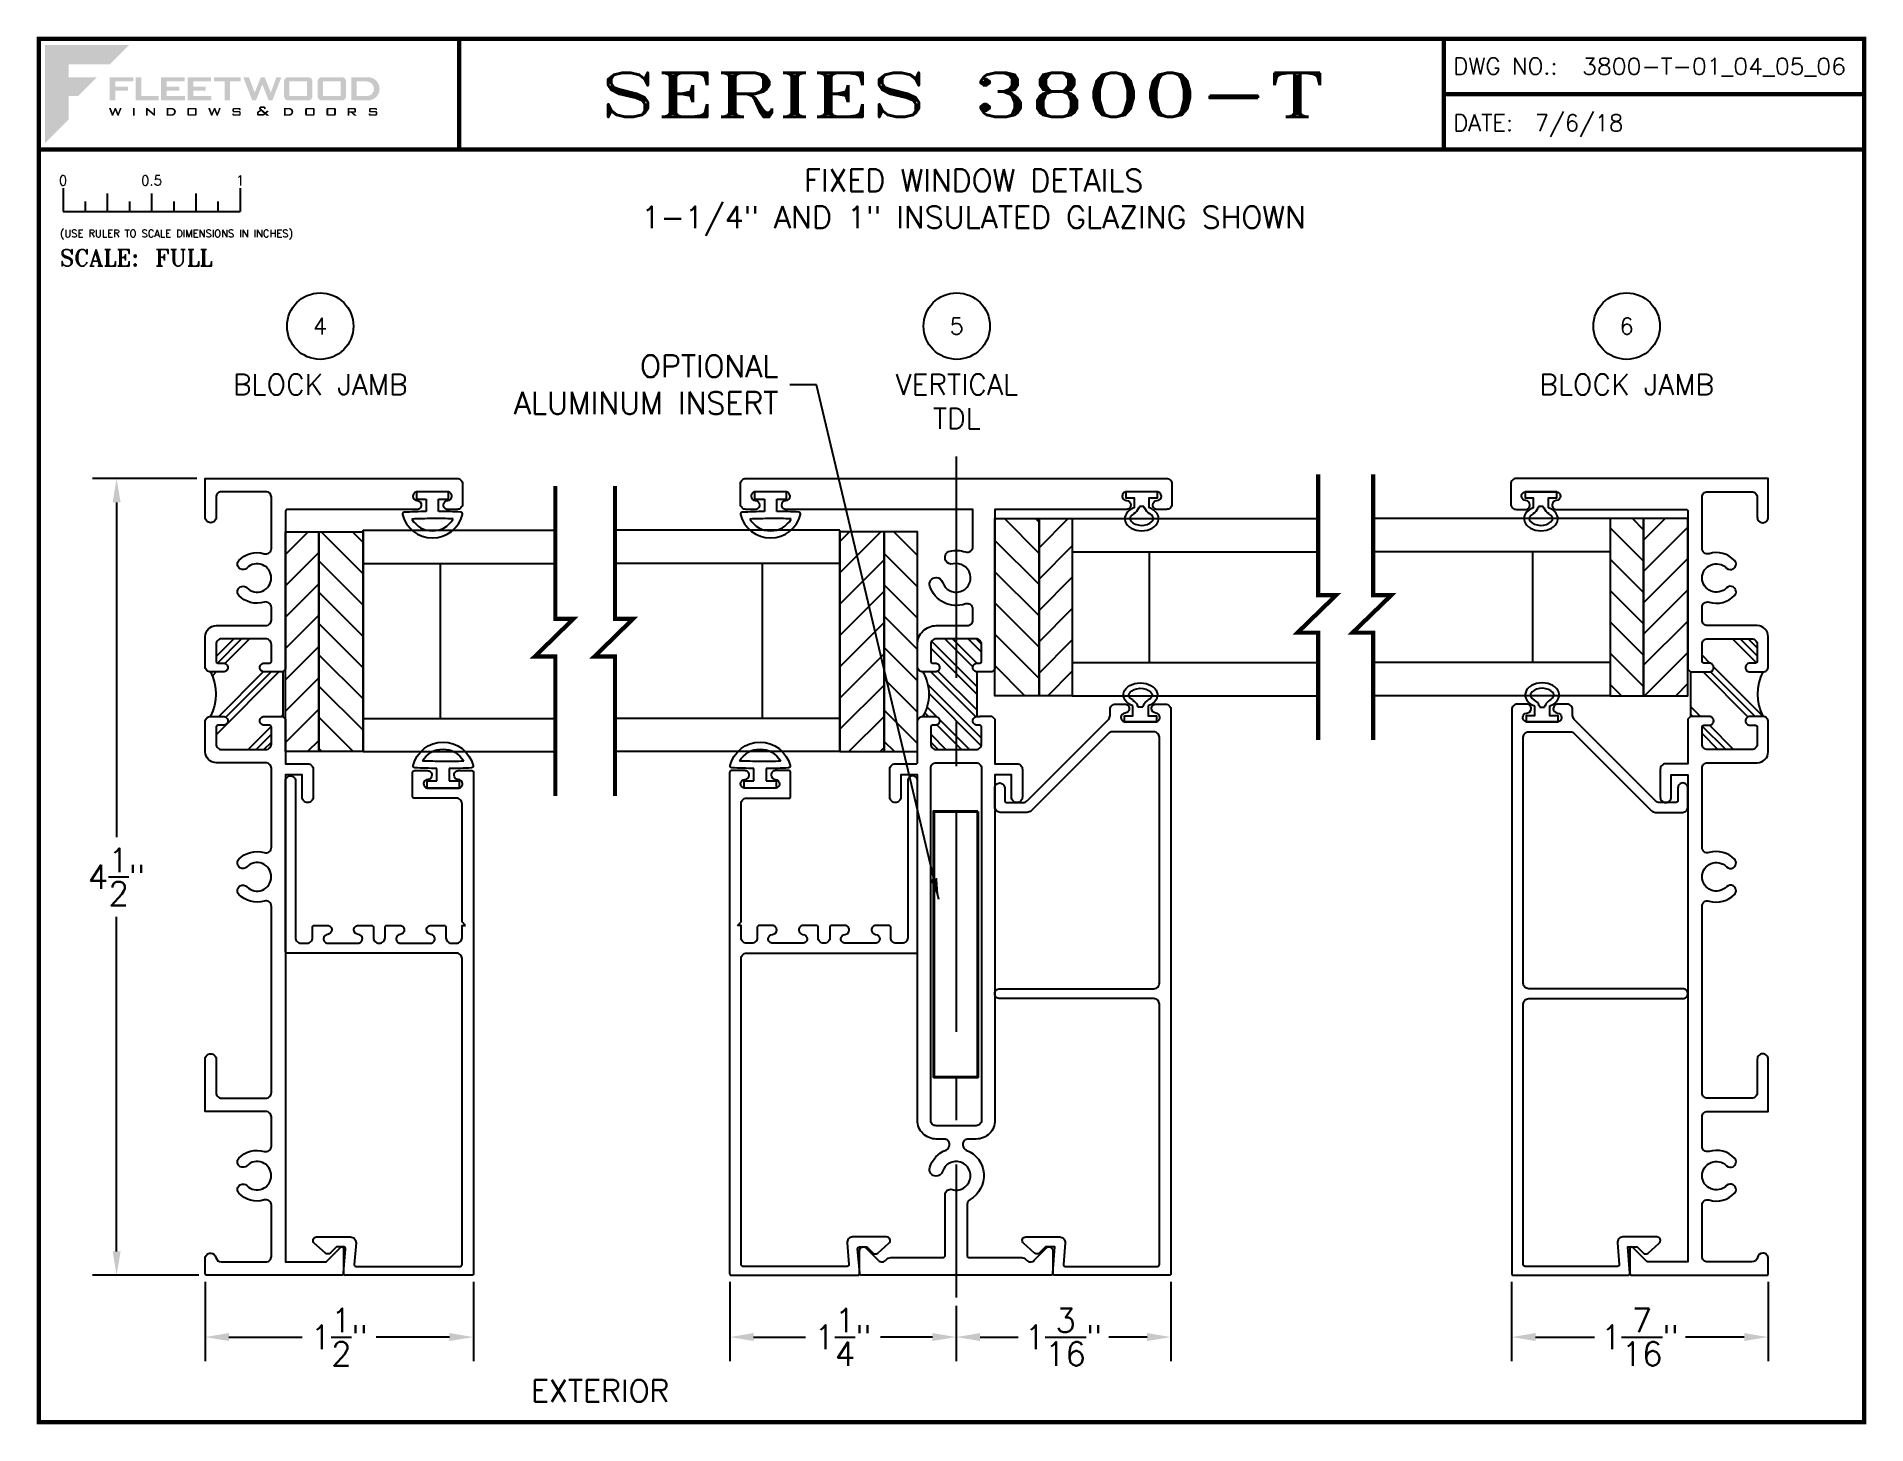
# Paper-space layout 'DETAIL 4 & 5 & 6' of a CAD drawing. Extents: x 0.1 to 10.5, y 0.1 to 7.9.
# The model-space entities are those that its viewports show. They can reach past a viewport. Long polylines and large blocks are cut down to what shows.
import ezdxf
from ezdxf.enums import TextEntityAlignment as Align

# ---------------------------------------------------------------- set-up
doc = ezdxf.new("R2010")
doc.units = 0
doc.header["$MEASUREMENT"] = 0
doc.linetypes.add('CENTER', pattern=[2, 1.25, -0.25, 0.25, -0.25])
doc.layers.get('0').update_dxf_attribs({"linetype": 'CONTINUOUS'})
doc.layers.get('Defpoints').update_dxf_attribs({"linetype": 'CONTINUOUS'})
for name, color, linetype in [('Ballons', 7, 'CONTINUOUS'), ('DIM', 7, 'CONTINUOUS'), ('FRAME', 1, 'CONTINUOUS'), ('GEOMETRY', 1, 'CONTINUOUS'), ('GLASS', 7, 'CONTINUOUS'), ('PROFILE NUMBER', 150, 'CONTINUOUS'), ('SETTING BLOCKS', 7, 'CONTINUOUS'), ('TEXT', 7, 'CONTINUOUS')]:
    doc.layers.add(name, color=color, linetype=linetype)
doc.layers.add('VP', color=40, linetype='CONTINUOUS', plot=False)
doc.layers.get('VP').off()
doc.styles.add('ROMANS', font='romans')
doc.styles.add('ROMANT', font='romant')
doc.styles.add('SIMPLEX-094', font='simplex.shx', dxfattribs={"height": 0.094})
doc.styles.get("Standard").update_dxf_attribs({"font": 'simplex.shx'})
doc.dimstyles.new('FULL', dxfattribs={"dimscale": 0.75, "dimtxt": 0.18, "dimasz": 0.18, "dimexe": 0.18, "dimexo": 0.0625, "dimgap": 0.09, "dimtad": 0, "dimtih": 1, "dimtoh": 1, "dimdec": 4, "dimzin": 0, "dimdsep": 46, "dimlunit": 4, "dimtxsty": 'Standard', "dimcen": 0.09, "dimadec": 0, "dimazin": 0, "dimtfac": 1, "dimtdec": 4, "dimtofl": 0, "dimtmove": 0, "dimatfit": 3, "dimfxl": 0, "dimtolj": 1, "dimtzin": 0, "dimarcsym": 0})
doc.dimstyles.new('WES', dxfattribs={"dimscale": 2, "dimtxt": 0.078, "dimasz": 0.06, "dimexe": 0.06, "dimexo": 0.031, "dimgap": 0.039, "dimtad": 0, "dimtih": 1, "dimtoh": 1, "dimdec": 4, "dimzin": 0, "dimdsep": 46, "dimlunit": 4, "dimtxsty": 'Standard', "dimcen": 0.09, "dimadec": 0, "dimazin": 0, "dimtfac": 1, "dimtdec": 4, "dimtofl": 0, "dimtmove": 0, "dimatfit": 3, "dimfxl": 0, "dimtolj": 1, "dimtzin": 0, "dimarcsym": 0})

# ---------------------------------------------------------------- blocks, each defined once
blk = doc.blocks.new('Fleetwood_Logo_6-10-15')
h = blk.add_hatch(color=154)
h.dxf.hatch_style = 1
h.paths.add_polyline_path([(0.2526, -0.0017), (0.0019, -0.0017), (0.0019, -0.2942), (0.0725, -0.2236), (0.0725, -0.1535), (0.1007, -0.1535), (0.1567, -0.0976), (0.0725, -0.0976), (0.0725, -0.0596), (0.1946, -0.0596)])
h = blk.add_hatch(color=251)
h.dxf.hatch_style = 1
h.paths.add_polyline_path([(0.2487, -0.1256), (0.2112, -0.1256), (0.2112, -0.1102), (0.2647, -0.1102), (0.2647, -0.0976), (0.1946, -0.0976), (0.1946, -0.1667), (0.2112, -0.1667), (0.2112, -0.1377), (0.2487, -0.1377)])
h = blk.add_hatch(color=251)
h.dxf.hatch_style = 1
h.paths.add_polyline_path([(0.2886, -0.0976), (0.272, -0.0976), (0.272, -0.1667), (0.3401, -0.1667), (0.3401, -0.1535), (0.2886, -0.1535)])
h = blk.add_hatch(color=251)
h.dxf.hatch_style = 1
h.paths.add_polyline_path([(0.4175, -0.0976), (0.3474, -0.0976), (0.3474, -0.1667), (0.4185, -0.1667), (0.4185, -0.1534), (0.364, -0.1534), (0.364, -0.1377), (0.4015, -0.1377), (0.4015, -0.1256), (0.364, -0.1256), (0.364, -0.1102), (0.4175, -0.1102)])
h = blk.add_hatch(color=251)
h.dxf.hatch_style = 1
h.paths.add_polyline_path([(0.4965, -0.0976), (0.4264, -0.0976), (0.4264, -0.1667), (0.4975, -0.1667), (0.4975, -0.1534), (0.443, -0.1534), (0.443, -0.1377), (0.4804, -0.1377), (0.4804, -0.1256), (0.443, -0.1256), (0.443, -0.1102), (0.4965, -0.1102)])
h = blk.add_hatch(color=251)
h.dxf.hatch_style = 1
h.paths.add_polyline_path([(0.5842, -0.0976), (0.5054, -0.0976), (0.5054, -0.1102), (0.5365, -0.1102), (0.5365, -0.1667), (0.5531, -0.1667), (0.5531, -0.1102), (0.5842, -0.1102)])
h = blk.add_hatch(color=251)
h.dxf.hatch_style = 1
h.paths.add_polyline_path([(0.6089, -0.0976), (0.5921, -0.0976), (0.6188, -0.1667), (0.63, -0.1667), (0.6489, -0.1192), (0.6679, -0.1667), (0.6789, -0.1667), (0.7056, -0.0976), (0.6908, -0.0976), (0.6742, -0.1433), (0.6558, -0.0976), (0.6446, -0.0976), (0.6261, -0.1433)])
h = blk.add_hatch(color=251)
h.dxf.hatch_style = 1
h.paths.add_polyline_path([(0.7853, -0.0976), (0.726, -0.0976, 0.414214), (0.7133, -0.1102), (0.7133, -0.154, 0.414214), (0.726, -0.1667), (0.7853, -0.1667, 0.414214), (0.798, -0.154), (0.798, -0.1102, 0.414214)])
h.paths.add_polyline_path([(0.7819, -0.1102), (0.7819, -0.154), (0.7294, -0.154), (0.7294, -0.1102)], flags=16)
h = blk.add_hatch(color=251)
h.dxf.hatch_style = 1
h.paths.add_polyline_path([(0.8856, -0.0976), (0.8262, -0.0976, 0.414214), (0.8136, -0.1102), (0.8136, -0.154, 0.414214), (0.8262, -0.1667), (0.8856, -0.1667, 0.414214), (0.8982, -0.154), (0.8982, -0.1102, 0.414214)])
h.paths.add_polyline_path([(0.8822, -0.1102), (0.8822, -0.154), (0.8296, -0.154), (0.8296, -0.1102)], flags=16)
h = blk.add_hatch(color=251)
h.dxf.hatch_style = 1
h.paths.add_polyline_path([(0.9632, -0.0976), (0.914, -0.0976), (0.914, -0.1667), (0.9632, -0.1667, 1)])
h.paths.add_polyline_path([(0.9301, -0.1102), (0.9593, -0.1102, -1), (0.9593, -0.154), (0.9301, -0.154)], flags=16)
h = blk.add_hatch(color=7)
h.dxf.hatch_style = 1
h.paths.add_polyline_path([(0.2301, -0.1891), (0.2251, -0.1891), (0.2196, -0.2043), (0.2134, -0.1891), (0.2097, -0.1891), (0.2035, -0.2043), (0.1978, -0.1891), (0.1922, -0.1891), (0.2011, -0.2121), (0.2048, -0.2121), (0.2112, -0.1963), (0.2175, -0.2121), (0.2212, -0.2121)])
h = blk.add_hatch(color=7)
h.dxf.hatch_style = 1
h.paths.add_polyline_path([(0.2691, -0.1891), (0.2637, -0.1891), (0.2637, -0.2118), (0.2637, -0.2121), (0.2691, -0.2121)])
h = blk.add_hatch(color=7)
h.dxf.hatch_style = 1
h.paths.add_polyline_path([(0.3077, -0.1964), (0.3259, -0.2121), (0.3298, -0.2121), (0.3298, -0.1891), (0.325, -0.1891), (0.325, -0.2047), (0.3067, -0.1891), (0.3029, -0.1891), (0.3029, -0.2121), (0.3077, -0.2121)])
h = blk.add_hatch(color=7)
h.dxf.hatch_style = 1
h.paths.add_polyline_path([(0.3801, -0.1891), (0.3637, -0.1891), (0.3637, -0.2121), (0.3801, -0.2121, 1)])
h.paths.add_polyline_path([(0.3691, -0.2079), (0.3691, -0.1933), (0.3788, -0.1933, -1), (0.3788, -0.2079)], flags=16)
h = blk.add_hatch(color=7)
h.dxf.hatch_style = 1
h.paths.add_polyline_path([(0.4537, -0.2079), (0.4537, -0.1933, 0.414214), (0.4495, -0.1891), (0.4297, -0.1891, 0.414214), (0.4255, -0.1933), (0.4255, -0.2079, 0.414214), (0.4297, -0.2121), (0.4495, -0.2121, 0.414214)])
h.paths.add_polyline_path([(0.4308, -0.2079), (0.4308, -0.1933), (0.4484, -0.1933), (0.4484, -0.2079)], flags=16)
h = blk.add_hatch(color=7)
h.dxf.hatch_style = 1
h.paths.add_polyline_path([(0.5253, -0.1891), (0.5203, -0.1891), (0.5148, -0.2043), (0.5087, -0.1891), (0.5049, -0.1891), (0.4988, -0.2043), (0.493, -0.1891), (0.4874, -0.1891), (0.4963, -0.2121), (0.5001, -0.2121), (0.5064, -0.1963), (0.5127, -0.2121), (0.5164, -0.2121)])
h = blk.add_hatch(color=7)
h.dxf.hatch_style = 1
h.paths.add_polyline_path([(0.5801, -0.1891), (0.5643, -0.1891, 0.414214), (0.56, -0.1933), (0.56, -0.1981, 0.414214), (0.5643, -0.2024), (0.58, -0.2024), (0.58, -0.2078), (0.5637, -0.2078), (0.5637, -0.2052), (0.5591, -0.2062), (0.5591, -0.2078, 0.414214), (0.5634, -0.2121), (0.5805, -0.2121, 0.414214), (0.5848, -0.2078), (0.5848, -0.2024, 0.414214), (0.5805, -0.1982), (0.5648, -0.1982), (0.5648, -0.193), (0.5798, -0.193), (0.5798, -0.1958), (0.5843, -0.1948), (0.5843, -0.1933, 0.414214)])
h = blk.add_hatch(color=7)
h.dxf.hatch_style = 1
h.paths.add_polyline_path([(0.645, -0.1913, -0.222262), (0.6447, -0.1906), (0.6447, -0.1892), (0.6535, -0.1892), (0.6535, -0.193), (0.6587, -0.1918), (0.6587, -0.189, 0.414214), (0.6544, -0.1847), (0.6437, -0.1847, 0.414214), (0.6394, -0.189), (0.6394, -0.1922, 0.222262), (0.6407, -0.1948), (0.6415, -0.1955), (0.6345, -0.1998, 0.260684), (0.6329, -0.2027), (0.6329, -0.2078, 0.414214), (0.6372, -0.2121), (0.6514, -0.2121, 0.17577), (0.6536, -0.2113), (0.657, -0.2085), (0.6614, -0.2121), (0.6699, -0.2121), (0.6613, -0.2049), (0.6676, -0.1997), (0.6637, -0.1964), (0.6574, -0.2017)])
h.paths.add_polyline_path([(0.6532, -0.2052), (0.6509, -0.2072, -0.17577), (0.6502, -0.2074), (0.6382, -0.2074), (0.6382, -0.2033, -0.260684), (0.6387, -0.2025), (0.6451, -0.1985)], flags=16)
h = blk.add_hatch(color=7)
h.dxf.hatch_style = 1
h.paths.add_polyline_path([(0.7294, -0.1891), (0.713, -0.1891), (0.713, -0.2121), (0.7294, -0.2121, 1)])
h.paths.add_polyline_path([(0.7184, -0.2079), (0.7184, -0.1933), (0.7281, -0.1933, -1), (0.7281, -0.2079)], flags=16)
h = blk.add_hatch(color=7)
h.dxf.hatch_style = 1
h.paths.add_polyline_path([(0.8045, -0.2079), (0.8045, -0.1933, 0.414214), (0.8003, -0.1891), (0.7805, -0.1891, 0.414214), (0.7763, -0.1933), (0.7763, -0.2079, 0.414214), (0.7805, -0.2121), (0.8003, -0.2121, 0.414214)])
h.paths.add_polyline_path([(0.7816, -0.2079), (0.7816, -0.1933), (0.7992, -0.1933), (0.7992, -0.2079)], flags=16)
h = blk.add_hatch(color=7)
h.dxf.hatch_style = 1
h.paths.add_polyline_path([(0.8678, -0.2079), (0.8678, -0.1933, 0.414214), (0.8636, -0.1891), (0.8438, -0.1891, 0.414214), (0.8396, -0.1933), (0.8396, -0.2079, 0.414214), (0.8438, -0.2121), (0.8636, -0.2121, 0.414214)])
h.paths.add_polyline_path([(0.8449, -0.2079), (0.8449, -0.1933), (0.8624, -0.1933), (0.8624, -0.2079)], flags=16)
h = blk.add_hatch(color=7)
h.dxf.hatch_style = 1
h.paths.add_polyline_path([(0.9277, -0.1993), (0.9277, -0.1933, 0.414214), (0.9235, -0.1891), (0.9028, -0.1891), (0.9028, -0.2121), (0.9082, -0.2121), (0.9082, -0.2035), (0.9131, -0.2035), (0.9224, -0.2121), (0.9303, -0.2121), (0.9197, -0.2035), (0.9235, -0.2035, 0.414214)])
h.paths.add_polyline_path([(0.9082, -0.1993), (0.9082, -0.1933), (0.9214, -0.1933, -0.414214), (0.9224, -0.1943), (0.9224, -0.1983, -0.414214), (0.9214, -0.1993)], flags=16)
h = blk.add_hatch(color=7)
h.dxf.hatch_style = 1
h.paths.add_polyline_path([(0.9867, -0.1982), (0.971, -0.1982), (0.971, -0.193), (0.9859, -0.193), (0.9859, -0.1958), (0.9905, -0.1948), (0.9905, -0.1933, 0.414214), (0.9863, -0.1891), (0.9705, -0.1891, 0.414214), (0.9662, -0.1933), (0.9662, -0.1981, 0.414214), (0.9705, -0.2024), (0.9862, -0.2024), (0.9862, -0.2078), (0.9699, -0.2078), (0.9699, -0.2052), (0.9653, -0.2062), (0.9653, -0.2078, 0.414214), (0.9696, -0.2121), (0.9867, -0.2121, 0.414214), (0.991, -0.2078), (0.991, -0.2024, 0.414214)])
blk = doc.blocks.new('A-SIZE_L')
for p, q in [((8.095, 7.907), (8.095, 7.282)), ((8.095, 7.594), (10.47, 7.594)), ((0.157, 7.282), (10.47, 7.282))]:
    blk.add_line(p, q)
at = {"const_width": 0.025}
for points in [[(0.157, 7.907), (10.47, 7.907), (10.47, 0.093), (0.157, 0.093), (0.157, 7.907)], [(2.532, 7.907), (2.532, 7.282)], [(8.095, 7.907), (8.095, 7.282)], [(8.095, 7.594), (10.47, 7.594)], [(0.157, 7.282), (10.47, 7.282)]]:
    blk.add_lwpolyline(points, dxfattribs=at)
at = {"xscale": 1.898091133004928, "yscale": 1.898091133004928, "zscale": 1.898091133004928}
blk.add_blockref('Fleetwood_Logo_6-10-15', (0.188, 7.875), dxfattribs=at)
for s, style, p in [('DWG NO.:', 'SIMPLEX-094', (8.149, 7.705)), ('DATE:', 'SIMPLEX-094', (8.148, 7.385)), ('SCALE:', 'ROMANT', (0.276, 6.623))]:
    blk.add_text(s, height=0.094, dxfattribs=dict(style=style)).set_placement(p)
for tag, p, style in [('DWG_NO', (8.878, 7.705), 'SIMPLEX-094'), ('DATE', (8.609, 7.385), 'SIMPLEX-094'), ('SCALE', (0.814, 6.623), 'ROMANT')]:
    blk.add_attdef(tag, p, '', height=0.094, dxfattribs=dict(style=style))
for tag, height, style, width, p, p2 in [('DWG_NO', 0.094, 'SIMPLEX-094', 2.60233, (8.876, 7.704), (10.367, 7.704)), ('PRODUCT', 0.25, 'ROMANT', 2.260212, (3.282, 7.465), (7.345, 7.465))]:
    blk.add_attdef(tag, text='', height=height, dxfattribs=dict(style=style, width=width)).set_placement(p, p2, align=Align.FIT)
blk = doc.blocks.new('Full')
for p, q in [((0.137, -0.219), (0.137, -0.35)), ((0.262, -0.294), (0.262, -0.35)), ((0.387, -0.249), (0.387, -0.35)), ((0.512, -0.294), (0.512, -0.35)), ((0.637, -0.249), (0.637, -0.35)), ((0.762, -0.294), (0.762, -0.35)), ((0.887, -0.249), (0.887, -0.35)), ((1.012, -0.294), (1.012, -0.35)), ((1.137, -0.219), (1.137, -0.35)), ((0.137, -0.35), (1.137, -0.35))]:
    blk.add_line(p, q)
for s, p in [('0', (0.137, -0.219)), ('0.5', (0.637, -0.219)), ('1', (1.137, -0.219))]:
    blk.add_text(s, height=0.055).set_placement(p, align=Align.BOTTOM_CENTER)
at = {"style": 'ROMANS'}
blk.add_text('(USE RULER TO SCALE DIMENSIONS IN INCHES)', height=0.04115, dxfattribs=at).set_placement((0.12, -0.495))
blk = doc.blocks.new('*D129')
at = {"layer": 'Ballons', "color": 0, "lineweight": -2}
for p, q in [((4.06, 0.886), (4.06, 0.439)), ((5.34, 0.751), (5.34, 0.439)), ((4.195, 0.574), (4.488, 0.574)), ((5.205, 0.574), (4.912, 0.574))]:
    blk.add_line(p, q, dxfattribs=at)
at = {"layer": 'Ballons', "color": 0}
for points in [[(4.195, 0.597), (4.195, 0.552), (4.06, 0.574)], [(5.205, 0.597), (5.205, 0.552), (5.34, 0.574)]]:
    blk.add_solid(points, dxfattribs=at)
at = {"layer": 'Defpoints', "color": 0}
for p in [(4.06, 0.933), (5.34, 0.798), (5.34, 0.574)]:
    blk.add_point(p, dxfattribs=at)
at = {"layer": 'Ballons', "color": 0, "insert": (4.7, 0.574), "char_height": 0.135, "attachment_point": 5}
blk.add_mtext('\\A1;1{\\H1.000000x;\\S1/4;}"', dxfattribs=at)
blk = doc.blocks.new('*D130')
at = {"layer": 'Ballons', "color": 0, "lineweight": -2}
for p, q in [((1.096, 0.886), (1.096, 0.439)), ((2.612, 0.886), (2.612, 0.439)), ((1.231, 0.574), (1.645, 0.574)), ((2.477, 0.574), (2.063, 0.574))]:
    blk.add_line(p, q, dxfattribs=at)
at = {"layer": 'Ballons', "color": 0}
for points in [[(1.231, 0.597), (1.231, 0.552), (1.096, 0.574)], [(2.477, 0.597), (2.477, 0.552), (2.612, 0.574)]]:
    blk.add_solid(points, dxfattribs=at)
at = {"layer": 'Defpoints', "color": 0}
for p in [(1.096, 0.933), (2.612, 0.933), (2.612, 0.574)]:
    blk.add_point(p, dxfattribs=at)
at = {"layer": 'Ballons', "color": 0, "insert": (1.854, 0.574), "char_height": 0.135, "attachment_point": 5}
blk.add_mtext('\\A1;1{\\H1.000000x;\\S1/2;}"', dxfattribs=at)
blk = doc.blocks.new('*D131')
at = {"layer": 'Ballons', "color": 0, "lineweight": -2}
for p, q in [((8.478, 0.886), (8.478, 0.439)), ((9.927, 0.886), (9.927, 0.439)), ((8.613, 0.574), (8.946, 0.574)), ((9.792, 0.574), (9.46, 0.574))]:
    blk.add_line(p, q, dxfattribs=at)
at = {"layer": 'Ballons', "color": 0}
for points in [[(8.613, 0.597), (8.613, 0.552), (8.478, 0.574)], [(9.792, 0.597), (9.792, 0.552), (9.927, 0.574)]]:
    blk.add_solid(points, dxfattribs=at)
at = {"layer": 'Defpoints', "color": 0}
for p in [(8.478, 0.932), (9.927, 0.933), (9.927, 0.574)]:
    blk.add_point(p, dxfattribs=at)
at = {"layer": 'Ballons', "color": 0, "insert": (9.203, 0.574), "char_height": 0.135, "attachment_point": 5}
blk.add_mtext('\\A1;1{\\H1.000000x;\\S7/16;}"', dxfattribs=at)
blk = doc.blocks.new('sectball')
blk.add_circle((0, 0), 0.125)
blk.add_attdef('NO', text='', height=0.062).set_placement((0, 0), align=Align.MIDDLE_CENTER)
for tag, p in [('LINE1', (0, -0.2588)), ('LINE2', (0, -0.3864)), ('LINE3', (0, -0.5214))]:
    blk.add_attdef(tag, text='', height=0.078).set_placement(p, align=Align.CENTER)
blk = doc.blocks.new('*D132')
at = {"layer": 'Ballons', "color": 0, "lineweight": -2}
for p, q in [((1.05, 5.423), (0.461, 5.423)), ((0.596, 5.288), (0.596, 3.398)), ((0.596, 1.058), (0.596, 2.948)), ((1.06, 0.923), (0.461, 0.923))]:
    blk.add_line(p, q, dxfattribs=at)
at = {"layer": 'Ballons', "color": 0}
for points in [[(0.574, 5.288), (0.619, 5.288), (0.596, 5.423)], [(0.574, 1.058), (0.619, 1.058), (0.596, 0.923)]]:
    blk.add_solid(points, dxfattribs=at)
at = {"layer": 'Defpoints', "color": 0}
for p in [(1.096, 5.423), (0.596, 0.923), (1.106, 0.923)]:
    blk.add_point(p, dxfattribs=at)
at = {"layer": 'Ballons', "color": 0, "insert": (0.596, 3.173), "char_height": 0.135, "attachment_point": 5}
blk.add_mtext('\\A1;4{\\H1.000000x;\\S1/2;}"', dxfattribs=at)
blk = doc.blocks.new('*D159')
at = {"layer": 'Ballons', "color": 0, "lineweight": -2}
for p, q in [((6.553, 0.886), (6.553, 0.439)), ((5.34, 0.751), (5.34, 0.439)), ((5.475, 0.574), (5.689, 0.574)), ((6.418, 0.574), (6.203, 0.574))]:
    blk.add_line(p, q, dxfattribs=at)
at = {"layer": 'Ballons', "color": 0}
for points in [[(5.475, 0.597), (5.475, 0.552), (5.34, 0.574)], [(6.418, 0.597), (6.418, 0.552), (6.553, 0.574)]]:
    blk.add_solid(points, dxfattribs=at)
at = {"layer": 'Defpoints', "color": 0}
for p in [(6.553, 0.933), (5.34, 0.798), (6.553, 0.574)]:
    blk.add_point(p, dxfattribs=at)
at = {"layer": 'Ballons', "color": 0, "insert": (5.946, 0.574), "char_height": 0.135, "attachment_point": 5}
blk.add_mtext('\\A1;1{\\H1.000000x;\\S3/16;}"', dxfattribs=at)
blk = doc.blocks.new('3806 MULLION')
h = blk.add_hatch()
h.set_pattern_fill('ANSI32', color=256, scale=0.25, style=0)
h.set_pattern_definition([(45, (-1.96831, -4.979215), (-0.0662913, 0.0662913), []), (45, (-1.92411, -4.979215), (-0.0662913, 0.0662913), [])])
h.paths.add_polyline_path([(-1.369, 0.094, -0.414214), (-1.394, 0.118), (-1.394, 0.134, 0.414214), (-1.404, 0.144), (-1.5, 0.144, 0.414214), (-1.531, 0.113), (-1.531, -0.113, 0.414214), (-1.5, -0.143), (-1.404, -0.143, 0.414214), (-1.394, -0.133), (-1.394, -0.118, -0.414214), (-1.369, -0.094, -0.414214), (-1.344, -0.118), (-1.093, -0.118, -0.414214), (-1.068, -0.094, -0.414214), (-1.043, -0.118), (-1.043, -0.133, 0.414214), (-1.033, -0.143), (-0.937, -0.143, 0.414214), (-0.906, -0.113), (-0.906, 0.113, 0.414214), (-0.937, 0.144), (-1.033, 0.144, 0.414214), (-1.043, 0.134), (-1.043, 0.118, -0.414214), (-1.068, 0.094, -0.414214), (-1.093, 0.118), (-1.093, 0.188, -0.275826), (-1.344, 0.188), (-1.344, 0.118, -0.414214)])
for p, q in [((-1.344, -0.118), (-1.093, -0.118)), ((-1.344, -0.203), (-1.344, -0.133))]:
    blk.add_line(p, q)
for points in [[(-1.093, -0.133), (-1.093, -0.118, -0.414214), (-1.068, -0.094, -0.414214), (-1.043, -0.118), (-1.043, -0.133, 0.414214), (-1.033, -0.143), (-0.937, -0.143, 0.414214), (-0.906, -0.113), (-0.906, 0.113, 0.414214), (-0.937, 0.144), (-1.033, 0.144, 0.414214), (-1.043, 0.134), (-1.043, 0.118, -0.414214), (-1.068, 0.094, -0.414214), (-1.093, 0.118), (-1.093, 0.188, -0.414214), (-1.062, 0.219), (-0.937, 0.219, -0.414214), (-0.831, 0.113), (-0.831, -0.062, 0.414214), (-0.8, -0.094), (-0.738, -0.094, 0.517938), (-0.709, -0.052, -0.42659), (-0.608, 0.149, -0.510157), (-0.56, 0.113), (-0.56, 0.112, -0.323599), (-0.586, 0.077, 2.284894), (-0.483, 0.018, -0.323599), (-0.466, 0.058), (-0.465, 0.058, -0.510157), (-0.41, 0.035, -0.142368), (-0.415, -0.052, 0.517938), (-0.386, -0.094), (-0.175, -0.094), (-0.175, 0.91), (-0.175, 0.961, -0.414214), (-0.15, 0.986, -0.399638), (-0.125, 0.962, 0.399638), (-0.1, 0.939), (-0.1, 0.939, 0.414214), (-0.075, 0.964), (-0.075, 1.134, 0.414214), (-0.1, 1.159), (-0.1, 1.159, 0.399638), (-0.125, 1.135, -0.399638), (-0.15, 1.111), (-0.15, 1.111, -0.414214), (-0.175, 1.136), (-0.175, 1.188, -0.414214), (-0.144, 1.219), (-0.031, 1.219, -0.414214), (0, 1.188), (0, 0), (0, -1.188, -0.414214), (-0.031, -1.219), (-0.144, -1.219, -0.414214), (-0.175, -1.188), (-0.175, -1.136, -0.414214), (-0.15, -1.111), (-0.15, -1.111, -0.399638), (-0.125, -1.135, 0.399638), (-0.1, -1.159), (-0.1, -1.159, 0.414214), (-0.075, -1.133), (-0.075, -0.964, 0.414214), (-0.1, -0.938), (-0.1, -0.938, 0.399638), (-0.125, -0.962, -0.399638), (-0.15, -0.986, -0.414214), (-0.175, -0.961), (-0.175, -0.909), (-0.175, -0.219), (-1.078, -0.219), (-1.093, -0.203)], [(-3.625, -0.143, -0.414214), (-3.656, -0.113), (-3.656, 0.113, -0.414214), (-3.625, 0.144), (-1.637, 0.144, -0.414214), (-1.606, 0.113), (-1.606, -0.113, -0.414214), (-1.637, -0.143)]]:
    blk.add_lwpolyline(points, format="xyb", close=True)
blk.add_lwpolyline([(-1.344, -0.203), (-1.359, -0.219), (-1.612, -0.219), (-1.612, -0.344, -0.414214), (-1.643, -0.374), (-1.799, -0.374, -0.414214), (-1.83, -0.344, -0.414214), (-1.799, -0.312), (-1.674, -0.312), (-1.674, -0.219), (-3.625, -0.219, -0.414214), (-3.731, -0.113), (-3.731, -0.068, 0.414214), (-3.762, -0.037), (-3.764, -0.037, 0.308174), (-3.793, -0.057, -0.627979), (-4.073, -0.078, 0.267949), (-4.1, -0.062), (-4.39, -0.062, 0.414214), (-4.4, -0.072), (-4.4, -0.37, -0.237131), (-4.413, -0.395, 0.457629), (-4.416, -0.441), (-4.346, -0.511, -0.668179), (-4.36, -0.546), (-4.49, -0.546, -0.414214), (-4.5, -0.535), (-4.5, 0), (-4.5, 0.536, -0.414214), (-4.49, 0.546), (-4.36, 0.546, -0.668179), (-4.346, 0.511), (-4.416, 0.441, 0.457629), (-4.413, 0.395, -0.237131), (-4.4, 0.37), (-4.4, 0.073, 0.414214), (-4.39, 0.063), (-4.045, 0.063, -0.500407), (-4.016, 0.023, 2.386509), (-3.914, 0.077, -0.326072), (-3.94, 0.113, -0.502305), (-3.892, 0.149, -0.227368), (-3.793, 0.057, 0.308174), (-3.764, 0.038), (-3.762, 0.038, 0.414214), (-3.731, 0.069), (-3.731, 0.113, -0.414214), (-3.625, 0.219), (-1.674, 0.219), (-1.674, 0.313), (-1.799, 0.313, -0.414214), (-1.83, 0.344, -0.414214), (-1.799, 0.375), (-1.643, 0.375, -0.414214), (-1.612, 0.344), (-1.612, 0.228, 0.414214), (-1.602, 0.219), (-1.375, 0.219, -0.414214), (-1.344, 0.188), (-1.344, 0.118, -0.414214), (-1.369, 0.094, -0.414214), (-1.394, 0.118), (-1.394, 0.134, 0.414214), (-1.404, 0.144), (-1.5, 0.144, 0.414214), (-1.531, 0.113), (-1.531, -0.113, 0.414214), (-1.5, -0.143), (-1.404, -0.143, 0.414214), (-1.394, -0.133), (-1.394, -0.118, -0.414214), (-1.369, -0.094, -0.414214), (-1.344, -0.118), (-1.344, -0.133)], format="xyb")
blk.add_arc((-1.219, 0.398), 0.245, 239.1595, 300.8405)
blk = doc.blocks.new('3801 1 INCH GLASS STOP')
blk.add_lwpolyline([(2.741, 0.327, -0.414214), (2.769, 0.299, -0.414214), (2.741, 0.271), (2.669, 0.271, 0.414214), (2.659, 0.261), (2.659, 0.167, 0.198912), (2.668, 0.145), (3.128, -0.315, 0.198912), (3.15, -0.324), (3.183, -0.324, -0.414214), (3.214, -0.355), (3.214, -0.408, -0.414214), (3.189, -0.433, -0.399638), (3.164, -0.41, 0.400364), (3.139, -0.386, 0.414214), (3.114, -0.411), (3.114, -0.581, 0.414214), (3.139, -0.606), (3.139, -0.606, 0.399638), (3.164, -0.582, -0.399638), (3.189, -0.558, -0.414214), (3.214, -0.583), (3.214, -0.637, -0.414214), (3.183, -0.668), (-0.001, -0.668, -0.414214), (-0.011, -0.658), (-0.011, -0.01, -0.440011), (0, 0), (0.149, -0.013), (0.149, 0.04), (0.115, 0.074, -0.395486), (0.114, 0.102), (0.17, 0.165, -0.691708), (0.205, 0.152), (0.205, -0.04, -0.440011), (0.171, -0.071), (0.05, -0.061, 0.440011), (0.039, -0.071), (0.039, -0.593, 0.414214), (0.049, -0.603), (1.52, -0.603, 0.414214), (1.551, -0.572), (1.551, 0.299, -0.414214), (1.579, 0.327, -0.414214), (1.607, 0.299), (1.607, -0.572, 0.414214), (1.638, -0.603), (3.027, -0.603, 0.414214), (3.058, -0.572), (3.058, -0.337, 0.198912), (3.049, -0.315), (2.612, 0.122, -0.198912), (2.603, 0.144), (2.603, 0.296, -0.414214), (2.634, 0.327)], format="xyb", close=True)
blk = doc.blocks.new('A$C3BF656AD')
at = {"layer": 'SETTING BLOCKS'}
h = blk.add_hatch(dxfattribs=at)
h.set_pattern_fill('ANSI31', color=256, scale=0.25, angle=90, style=0)
h.set_pattern_definition([(135, (0.820812, -8.054306), (-0.02209709, -0.02209709), [])])
h.paths.add_polyline_path([(0, 0.0625), (0.25, 0.0625), (0.25, 0.1095), (0, 0.1095)])
h = blk.add_hatch(dxfattribs=at)
h.set_pattern_fill('ANSI31', color=256, scale=0.25, style=0)
h.set_pattern_definition([(45, (-2.098375, -8.085556), (-0.02209709, 0.02209709), [])])
h.paths.add_polyline_path([(0, 0), (0.25, 0), (0.25, 0.0625), (0, 0.0625)])
for points in [[(0, 0.0625), (0, 0.1095), (0.25, 0.1095), (0.25, 0.0625)], [(0, 0), (0, 0.0625), (0.25, 0.0625), (0.25, 0)]]:
    blk.add_lwpolyline(points, close=True, dxfattribs=at)
blk = doc.blocks.new('*U144')
at = {"layer": 'PROFILE NUMBER', "color": 5}
for p, q in [((-0.016, 0.092), (-0.013, 0.083)), ((-0.013, 0.083), (0.013, 0.083)), ((0.013, 0.083), (0.016, 0.092))]:
    blk.add_line(p, q, dxfattribs=at)
blk.add_lwpolyline([(-0.043, 0.091), (-0.043, 0.034), (-0.09, 0.034), (-0.09, 0), (0.09, 0), (0.09, 0.034), (0.043, 0.034), (0.043, 0.091)], dxfattribs=at)
for centre, start, end in [((-0.073, 0.071), 19.8289, 61.175), ((0.073, 0.071), 118.7633, 160.1945)]:
    blk.add_arc(centre, 0.06, start, end, dxfattribs=at)
blk.add_ellipse((0, 0.152), major_axis=(-0.0958, 0), ratio=0.712114, start_param=2.033109, end_param=7.391692, dxfattribs=at)
blk.add_open_spline([(0.044, 0.124), (0.053, 0.129), (0.059, 0.135), (0.069, 0.15), (0.068, 0.157), (0.049, 0.179), (0.027, 0.189), (-0.021, 0.191), (-0.045, 0.181), (-0.067, 0.16), (-0.068, 0.152), (-0.061, 0.137), (-0.054, 0.129), (-0.044, 0.124)], degree=3, knots=[2.2211, 2.2211, 2.2211, 2.2211, 2.727733, 2.727733, 3.7005, 3.7005, 4.673268, 4.673268, 5.646035, 5.646035, 6.618803, 6.618803, 7.203997, 7.203997, 7.203997, 7.203997], dxfattribs=at)
blk = doc.blocks.new('3811 114 GLASS STOP')
blk.add_lwpolyline([(1.964, 0.69), (1.984, 0.67), (2.652, 0.67, -0.414214), (2.683, 0.639), (2.683, 0.401, 0.414214), (2.693, 0.391), (2.829, 0.391, 0.414214), (2.839, 0.401), (2.839, 0.475, 0.414214), (2.814, 0.5, 0.399638), (2.789, 0.477, -0.400364), (2.764, 0.453, -0.414214), (2.739, 0.478), (2.739, 0.648, -0.414214), (2.764, 0.673), (2.764, 0.673, -0.399638), (2.789, 0.649, 0.399638), (2.814, 0.625, 0.414214), (2.839, 0.65), (2.839, 0.725, 0.414214), (2.829, 0.735), (2.829, 0.735), (2.829, 0.735), (2.829, 0.735), (-0.001, 0.735, 0.414214), (-0.011, 0.725), (-0.011, 0.01, 0.440011), (0, 0), (0.138, 0.012, -0.440011), (0.149, 0.002), (0.149, -0.04), (0.115, -0.074, 0.395486), (0.114, -0.102), (0.17, -0.165, 0.691708), (0.205, -0.152), (0.205, 0.04, 0.440011), (0.171, 0.071), (0.05, 0.061, -0.440011), (0.039, 0.071), (0.039, 0.66, -0.414214), (0.049, 0.67), (1.777, 0.67, -0.414214), (1.808, 0.639), (1.808, -0.317, 0.414214), (1.818, -0.327), (2.781, -0.327, 0.414214), (2.809, -0.299, 0.414214), (2.781, -0.271), (1.895, -0.271, -0.414214), (1.864, -0.24), (1.864, -0.206, -0.414214), (1.895, -0.175), (1.954, -0.175, 0.414214), (1.964, -0.165), (1.964, -0.091, 0.414214), (1.939, -0.066, 0.399638), (1.914, -0.089, -0.400364), (1.889, -0.113, -0.414214), (1.864, -0.088), (1.864, 0.082, -0.414214), (1.889, 0.107, -0.400364), (1.914, 0.083, 0.399638), (1.939, 0.059, 0.414214), (1.964, 0.084), (1.964, 0.159, 0.414214), (1.954, 0.169), (1.895, 0.169, -0.414214), (1.864, 0.2), (1.864, 0.204, -0.414214), (1.895, 0.235), (1.954, 0.235, 0.414214), (1.964, 0.245), (1.964, 0.319, 0.414214), (1.939, 0.344, 0.399638), (1.914, 0.321, -0.400364), (1.889, 0.297, -0.414214), (1.864, 0.322), (1.864, 0.492, -0.414214), (1.889, 0.517, -0.400364), (1.914, 0.493, 0.399638), (1.939, 0.469, 0.414214), (1.964, 0.494), (1.964, 0.569, 0.414214), (1.954, 0.579), (1.895, 0.579, -0.414214), (1.864, 0.61), (1.864, 0.639, -0.414214), (1.895, 0.67), (1.964, 0.67)], format="xyb", close=True)
blk = doc.blocks.new('A$C71C12F4B')
at = {"layer": 'SETTING BLOCKS'}
h = blk.add_hatch(dxfattribs=at)
h.set_pattern_fill('ANSI31', color=256, scale=0.25, angle=90, style=0)
h.set_pattern_definition([(135, (-7.229924, -6.356783), (-0.02209709, -0.02209709), [])])
h.paths.add_polyline_path([(0.3103, 0.1095), (0, 0.1095), (0, 0.0625), (0.3103, 0.0625)])
h = blk.add_hatch(dxfattribs=at)
h.set_pattern_fill('ANSI31', color=256, scale=0.25, style=0)
h.set_pattern_definition([(45, (-7.229924, -6.356783), (-0.02209709, 0.02209709), [])])
h.paths.add_polyline_path([(0.3103, 0), (0.3103, 0.0625), (0, 0.0625), (0, 0)])
for points in [[(0, 0.0625), (0, 0.1095), (0.3103, 0.1095), (0.3103, 0.0625)], [(0, 0), (0, 0.0625), (0.3103, 0.0625), (0.3103, 0)]]:
    blk.add_lwpolyline(points, close=True, dxfattribs=at)
blk = doc.blocks.new('25031')
at = {"layer": 'GEOMETRY', "color": 5}
for p, q in [((-0.035, 0.112), (-0.035, 0.042)), ((0.035, 0.042), (0.035, 0.112)), ((-0.035, 0.042), (-0.09, 0.042)), ((-0.09, 0.042), (-0.09, 0)), ((-0.09, 0), (0.09, 0)), ((0.09, 0.042), (0.035, 0.042)), ((0.09, 0), (0.09, 0.042))]:
    blk.add_line(p, q, dxfattribs=at)
for centre, radius, start, end in [((0, 0.086), 0.175, 14.1622, 165.8685), ((0, 0.086), 0.135, 30.4808, 149.5259), ((-0.16, 0.126), 0.01, 165.8685, 267.1063), ((0, 3.29), 3.179, 267.1063, 269.3654), ((0, 3.29), 3.139, 267.8759, 269.9963), ((0.005, 3.056), 2.904, 269.9005, 272.1922), ((0.005, 3.056), 2.944, 270.5829, 273.0223), ((0.16, 0.126), 0.01, 273.0223, 14.1622)]:
    blk.add_arc(centre, radius, start, end, dxfattribs=at)
blk = doc.blocks.new('3809 BLOCK FRAME')
h = blk.add_hatch()
h.set_pattern_fill('PLAST', color=256, angle=45, style=0)
h.set_pattern_definition([(45, (-4.25098, -6.643), (-0.176777, 0.176777), []), (45, (-4.27308, -6.6209), (-0.176777, 0.176777), []), (45, (-4.29517, -6.5988), (-0.176777, 0.176777), [])])
edge = h.paths.add_edge_path()
edge.add_arc((-0.937, 0.093), 0.031, 270, 360, ccw=False)
edge.add_line((-0.937, 0.062), (-1.033, 0.062))
edge.add_arc((-1.033, 0.072), 0.01, 180, 270, ccw=False)
edge.add_line((-1.043, 0.072), (-1.043, 0.103))
edge.add_arc((-1.068, 0.103), 0.025, 360, 450)
edge.add_arc((-1.068, 0.103), 0.025, 90, 180)
edge.add_line((-1.093, 0.103), (-1.093, 0.031))
edge.add_arc((-1.218, -0.221), 0.281, 63.5092, 116.4908)
edge.add_line((-1.344, 0.031), (-1.344, 0.103))
edge.add_arc((-1.369, 0.103), 0.025, 0, 90)
edge.add_arc((-1.369, 0.103), 0.025, 90, 180)
edge.add_line((-1.394, 0.103), (-1.394, 0.072))
edge.add_arc((-1.404, 0.072), 0.01, 270, 360, ccw=False)
edge.add_line((-1.404, 0.062), (-1.5, 0.062))
edge.add_arc((-1.5, 0.093), 0.031, 180, 270, ccw=False)
edge.add_line((-1.531, 0.093), (-1.531, 0.343))
edge.add_arc((-1.5, 0.343), 0.031, 90, 180, ccw=False)
edge.add_line((-1.5, 0.374), (-1.404, 0.374))
edge.add_arc((-1.404, 0.364), 0.01, 0, 90, ccw=False)
edge.add_line((-1.394, 0.364), (-1.394, 0.333))
edge.add_arc((-1.369, 0.333), 0.025, 180, 270)
edge.add_arc((-1.369, 0.333), 0.025, 270, 360)
edge.add_line((-1.344, 0.333), (-1.344, 0.439))
edge.add_line((-1.344, 0.439), (-1.093, 0.439))
edge.add_line((-1.093, 0.439), (-1.093, 0.333))
edge.add_arc((-1.068, 0.333), 0.025, 180, 270)
edge.add_arc((-1.068, 0.333), 0.025, 270, 360)
edge.add_line((-1.043, 0.333), (-1.043, 0.364))
edge.add_arc((-1.033, 0.364), 0.01, 90, 180, ccw=False)
edge.add_line((-1.033, 0.374), (-0.937, 0.374))
edge.add_arc((-0.937, 0.343), 0.031, 0, 90, ccw=False)
edge.add_line((-0.906, 0.343), (-0.906, 0.093))
blk.add_line((-1.093, 0.439), (-1.344, 0.439))
for points in [[(-1.093, 0.439), (-1.093, 0.333, 0.414214), (-1.068, 0.308, 0.414214), (-1.043, 0.333), (-1.043, 0.364, -0.414214), (-1.033, 0.374), (-0.937, 0.374, -0.414214), (-0.906, 0.343), (-0.906, 0.093, -0.414214), (-0.937, 0.062), (-1.033, 0.062, -0.414214), (-1.043, 0.072), (-1.043, 0.103, 0.414214), (-1.068, 0.128), (-1.068, 0.128, 0.414214), (-1.093, 0.103), (-1.093, 0.031, 0.414214), (-1.062, 0), (-0.893, 0, 0.414214), (-0.831, 0.062), (-0.831, 0.343, -0.414214), (-0.8, 0.374), (-0.729, 0.374, -0.5024), (-0.699, 0.334, 0.280293), (-0.661, 0.19, 0.498955), (-0.613, 0.198), (-0.613, 0.198, 0.334263), (-0.618, 0.235, -2.470836), (-0.506, 0.235, 0.334263), (-0.511, 0.198, 0.498955), (-0.463, 0.19, 0.280293), (-0.425, 0.334, -0.5024), (-0.395, 0.374), (-0.106, 0.374, -0.414214), (-0.075, 0.343), (-0.075, 0.093, -0.414214), (-0.106, 0.062), (-0.219, 0.062, 0.414214), (-0.25, 0.031, 0.414214), (-0.219, 0), (0, 0), (0, 1.423, 0.414214), (-0.031, 1.454), (-0.144, 1.454, 0.414214), (-0.175, 1.423), (-0.175, 1.371, 0.414214), (-0.15, 1.346), (-0.15, 1.346, 0.399638), (-0.125, 1.37, -0.399638), (-0.1, 1.394), (-0.1, 1.394, -0.414214), (-0.075, 1.369), (-0.075, 1.199, -0.414214), (-0.1, 1.174), (-0.1, 1.174, -0.399638), (-0.125, 1.198, 0.399638), (-0.15, 1.221, 0.414214), (-0.175, 1.196), (-0.175, 0.464, -0.414214), (-0.185, 0.454), (-1.078, 0.454), (-1.093, 0.439)], [(-1.344, 0.439), (-1.344, 0.439), (-1.359, 0.454), (-1.612, 0.454), (-1.612, 0.579, 0.414214), (-1.643, 0.61), (-1.799, 0.61, 0.414214), (-1.83, 0.579, 0.414214), (-1.799, 0.548), (-1.674, 0.548), (-1.674, 0.454), (-4.425, 0.454), (-4.425, 0.678, -0.198912), (-4.422, 0.685), (-4.343, 0.764, 0.668179), (-4.35, 0.781), (-4.49, 0.781, 0.414214), (-4.5, 0.771), (-4.5, 0.01, 0.414214), (-4.49, 0), (-4.406, 0, 0.414214), (-4.375, 0.031, 0.358249), (-4.4, 0.061, -0.358249), (-4.425, 0.092), (-4.425, 0.343, -0.414214), (-4.394, 0.374), (-4.105, 0.374, -0.5024), (-4.075, 0.334, 0.280293), (-4.037, 0.19, 0.498955), (-3.989, 0.198, 0.334263), (-3.994, 0.235, -2.470836), (-3.882, 0.235, 0.334263), (-3.887, 0.198, 0.498955), (-3.839, 0.19, 0.280293), (-3.801, 0.334, -0.5024), (-3.771, 0.374), (-3.606, 0.374, -0.414214), (-3.575, 0.343), (-3.575, 0), (-3.281, 0, 0.414214), (-3.25, 0.031, 0.414214), (-3.281, 0.062), (-3.469, 0.062, -0.414214), (-3.5, 0.093), (-3.5, 0.343, -0.414214), (-3.469, 0.374), (-2.417, 0.374, -0.5024), (-2.387, 0.334, 0.280293), (-2.349, 0.19, 0.498955), (-2.301, 0.198, 0.334263), (-2.306, 0.235, -2.470836), (-2.194, 0.235, 0.334263), (-2.199, 0.198, 0.498955), (-2.151, 0.19, 0.280293), (-2.113, 0.334, -0.5024), (-2.083, 0.374), (-1.637, 0.374, -0.414214), (-1.606, 0.343), (-1.606, 0.062, 0.414214), (-1.544, 0), (-1.375, 0, 0.414214), (-1.344, 0.031), (-1.344, 0.103, 0.414214), (-1.369, 0.128, 0.414214), (-1.394, 0.103), (-1.394, 0.072, -0.414214), (-1.404, 0.062), (-1.5, 0.062, -0.414214), (-1.531, 0.093), (-1.531, 0.343, -0.414214), (-1.5, 0.374), (-1.404, 0.374, -0.414214), (-1.394, 0.364), (-1.394, 0.333, 0.414214), (-1.369, 0.308, 0.414214), (-1.344, 0.333), (-1.344, 0.439)]]:
    blk.add_lwpolyline(points, format="xyb")
blk.add_arc((-1.218, -0.221), 0.281, 63.5092, 116.4908)

msp = doc.modelspace()

# ---------------------------------------------------------------- linework, layer by layer
at = {"layer": 'DIM', "color": 5, "lineweight": 40}
msp.add_lwpolyline([(-0.608, 1.373), (-0.858, 1.373), (-0.858, -0.127), (-0.608, -0.127)], close=True, dxfattribs=at)
at = {"layer": 'GLASS'}
for p, q in [((-0.075, 3.027), (1.71, 3.027)), ((-0.075, 3.027), (-0.075, 2.027)), ((3.862, 3.027), (2.021, 3.027)), ((3.862, 3.027), (3.862, 2.027)), ((-5.324, 2.961), (-3.54, 2.961)), ((-5.324, 1.72), (-5.324, 2.961)), ((-1.388, 2.961), (-3.203, 2.961)), ((-1.388, 1.72), (-1.388, 2.961)), ((-0.075, 2.84), (1.71, 2.84)), ((0.362, 2.215), (0.362, 2.84)), ((3.862, 2.84), (2.021, 2.84)), ((3.425, 2.215), (3.425, 2.84)), ((-5.324, 2.774), (-3.54, 2.774)), ((-4.887, 1.899), (-4.887, 2.774)), ((-1.388, 2.774), (-3.203, 2.774)), ((-1.825, 1.899), (-1.825, 2.774)), ((-0.075, 2.215), (1.71, 2.215)), ((3.862, 2.215), (2.021, 2.215)), ((-0.075, 2.027), (1.71, 2.027)), ((3.862, 2.027), (2.021, 2.027)), ((-5.324, 1.899), (-3.54, 1.899)), ((-1.388, 1.899), (-3.203, 1.899)), ((-5.324, 1.711), (-3.54, 1.711)), ((-1.388, 1.711), (-3.203, 1.711))]:
    msp.add_line(p, q, dxfattribs=at)
at = {"layer": 'GLASS', "const_width": 0.024}
for points in [[(-3.54, 1.461), (-3.54, 2.248), (-3.656, 2.248), (-3.438, 2.461), (-3.54, 2.461), (-3.54, 3.211)], [(-3.203, 1.461), (-3.203, 2.248), (-3.319, 2.248), (-3.101, 2.461), (-3.203, 2.461), (-3.203, 3.211)], [(1.71, 1.777), (1.71, 2.383), (1.594, 2.383), (1.812, 2.595), (1.71, 2.595), (1.71, 3.277)], [(2.021, 1.777), (2.021, 2.383), (1.905, 2.383), (2.124, 2.595), (2.021, 2.595), (2.021, 3.277)]]:
    msp.add_lwpolyline(points, dxfattribs=at)

# ---------------------------------------------------------------- block references
at = {"layer": 'FRAME', "xscale": -1, "rotation": 270}
for name, p in [('3809 BLOCK FRAME', (-6.216, 3.254)), ('3801 1 INCH GLASS STOP', (3.973, -1.235)), ('3811 114 GLASS STOP', (-5.435, -1.235))]:
    msp.add_blockref(name, p, dxfattribs=at)
at = {"layer": 'FRAME'}
for name, p, rotation in [('3806 MULLION', (-0.731, 3.254), 90), ('3809 BLOCK FRAME', (4.754, 3.254), 90.00000000000001), ('3801 1 INCH GLASS STOP', (-0.186, -1.235), 90), ('3811 114 GLASS STOP', (-1.276, -1.235), 90)]:
    msp.add_blockref(name, p, dxfattribs=dict(at, rotation=rotation))
at = {"layer": 'TEXT', "rotation": 180}
for name, p in [('25031', (-4.932, 3.179)), ('25031', (-1.78, 3.179)), ('*U144', (0.317, 3.179)), ('*U144', (3.47, 3.179))]:
    msp.add_blockref(name, p, dxfattribs=at)
at = {"layer": 'TEXT', "yscale": 4, "zscale": 4}
for name, p, xscale, rotation in [('A$C3BF656AD', (-0.513, 3.027), 4, 270), ('A$C3BF656AD', (4.3, 3.027), -4, 90), ('A$C71C12F4B', (-5.324, 1.711), 4, 90), ('A$C71C12F4B', (-1.388, 1.711), -4, 270)]:
    msp.add_blockref(name, p, dxfattribs=dict(at, xscale=xscale, rotation=rotation))
at = {"layer": 'TEXT', "xscale": -1}
for name, p in [('*U144', (0.31, 1.879)), ('25031', (-4.872, 1.504)), ('25031', (-1.839, 1.504))]:
    msp.add_blockref(name, p, dxfattribs=at)
at = {"layer": 'TEXT'}
msp.add_blockref('*U144', (3.477, 1.879), dxfattribs=at)

psp = doc.layouts.new('DETAIL 4 & 5 & 6')

# ---------------------------------------------------------------- linework, layer by layer
at = {"layer": 'Ballons', "linetype": 'CENTER'}
psp.add_line((5.33957, 5.5483), (5.33957, 0.7983), dxfattribs=at)

# ---------------------------------------------------------------- block references
at = {"layer": 'Ballons'}
ref = psp.add_blockref('A-SIZE_L', (0, 0), dxfattribs=at)
ref.add_attrib('DATE', '7/6/18', (8.60916, 7.38469), dxfattribs={"layer": '0', "height": 0.094, "style": 'SIMPLEX-094'})
ref.add_attrib('SCALE', 'FULL', (0.81442, 6.62314), dxfattribs={"layer": '0', "height": 0.094, "style": 'ROMANT'})
ref.add_attrib('PRODUCT', 'SERIES 3800-T', dxfattribs={"layer": '0', "height": 0.25, "style": 'ROMANT', "width": 1.324706}).set_placement((3.32575, 7.46527), (7.42603, 7.46527), align=Align.FIT)
ref.add_attrib('DWG_NO', '3800-T-01_04_05_06', dxfattribs={"layer": '0', "height": 0.094, "style": 'SIMPLEX-094', "width": 0.897839}).set_placement((8.87603, 7.70418), (10.36704, 7.70418), align=Align.FIT)
psp.add_blockref('Full', (0.15675, 7.2815), dxfattribs=at)
at = {"layer": 'TEXT', "xscale": 1.5, "yscale": 1.5, "zscale": 1.5}
for p, values in [((1.74657, 6.28377), {'NO': '4', 'LINE1': 'BLOCK JAMB'}), ((5.34295, 6.28377), {'NO': '5', 'LINE1': 'VERTICAL', 'LINE2': 'TDL'}), ((9.1277, 6.28377), {'NO': '6', 'LINE1': 'BLOCK JAMB'})]:
    psp.add_blockref('sectball', p, dxfattribs=at).add_auto_attribs(values)

# ---------------------------------------------------------------- texts
at = {"layer": 'TEXT'}
psp.add_text('EXTERIOR', height=0.125, dxfattribs=at).set_placement((2.93748, 0.20816))
at = {"layer": 'TEXT', "char_height": 0.125}
for s, insert, width, attachment_point in [('FIXED WINDOW DETAILS\\P1-1/4" AND 1" INSULATED GLAZING SHOWN', (5.43815, 6.9821), 5.8782173, 5), ('OPTIONAL\\PALUMINUM INSERT', (4.33605, 6.12048), 2.1235596, 3)]:
    psp.add_mtext(s, dxfattribs=dict(at, insert=insert, width=width, attachment_point=attachment_point))

# ---------------------------------------------------------------- dimensions: what is measured, and where the dimension line sits
at = {"layer": 'Ballons'}
dim = psp.add_linear_dim(base=(0.59641, 0.9233), p1=(1.09641, 5.4233), p2=(1.10641, 0.9233), angle=90, dimstyle='FULL', override={"dimlfac": -1}, dxfattribs=at)
dim.commit()
dim.dimension.update_dxf_attribs({"geometry": '*D132', "text_midpoint": (0.59641, 3.1733)})
for base, p1, p2, picture, middle in [((2.61237, 0.57428), (1.09641, 0.9333), (2.61237, 0.9333), '*D130', (1.85439, 0.57428)), ((5.33957, 0.57428), (4.05998, 0.9333), (5.33957, 0.7983), '*D129', (4.69977, 0.57428)), ((6.55303, 0.57428), (5.33957, 0.7983), (6.55303, 0.9333), '*D159', (5.9463, 0.57428)), ((9.92738, 0.57428), (8.47842, 0.93242), (9.92738, 0.9333), '*D131', (9.2029, 0.57428))]:
    dim = psp.add_linear_dim(base=base, p1=p1, p2=p2, dimstyle='FULL', override={"dimlfac": -1}, dxfattribs=at)
    dim.commit()
    dim.dimension.update_dxf_attribs({"geometry": picture, "text_midpoint": middle})

# ---------------------------------------------------------------- leaders
at = {"layer": 'TEXT'}
psp.add_leader([(5.24096, 3.04601), (4.55031, 5.95236), (4.40016, 5.95236)], dimstyle='WES', dxfattribs=at)

# ---------------------------------------------------------------- viewports
at = {"layer": 'VP'}
for center, size, view_center_point, view_height, status in [((1.75332, 3.10316), (1.98582, 5.528758), (-5.5595, 0.93358), 5.528758, 3), ((5.36491, 3.28042), (3.29722, 5.174243), (-0.70592, 1.11084), 5.174243, 6), ((7.51436, 4.69848), (1.00169, 2.338121), (1.84004, 2.5289), 2.338121, 5), ((9.01886, 3.33255), (2.00731, 5.069974), (3.84539, 1.16297), 5.069974, 4)]:
    psp.add_viewport(center=center, size=size, view_center_point=view_center_point, view_height=view_height, status=status, dxfattribs=at)
psp.add_viewport(center=(3.23126, 4.53281), size=(0.97007, 2.669451), view_center_point=(-3.38376, 2.36323), view_height=2.669451, dxfattribs=at)

doc.saveas('drawing.dxf')
